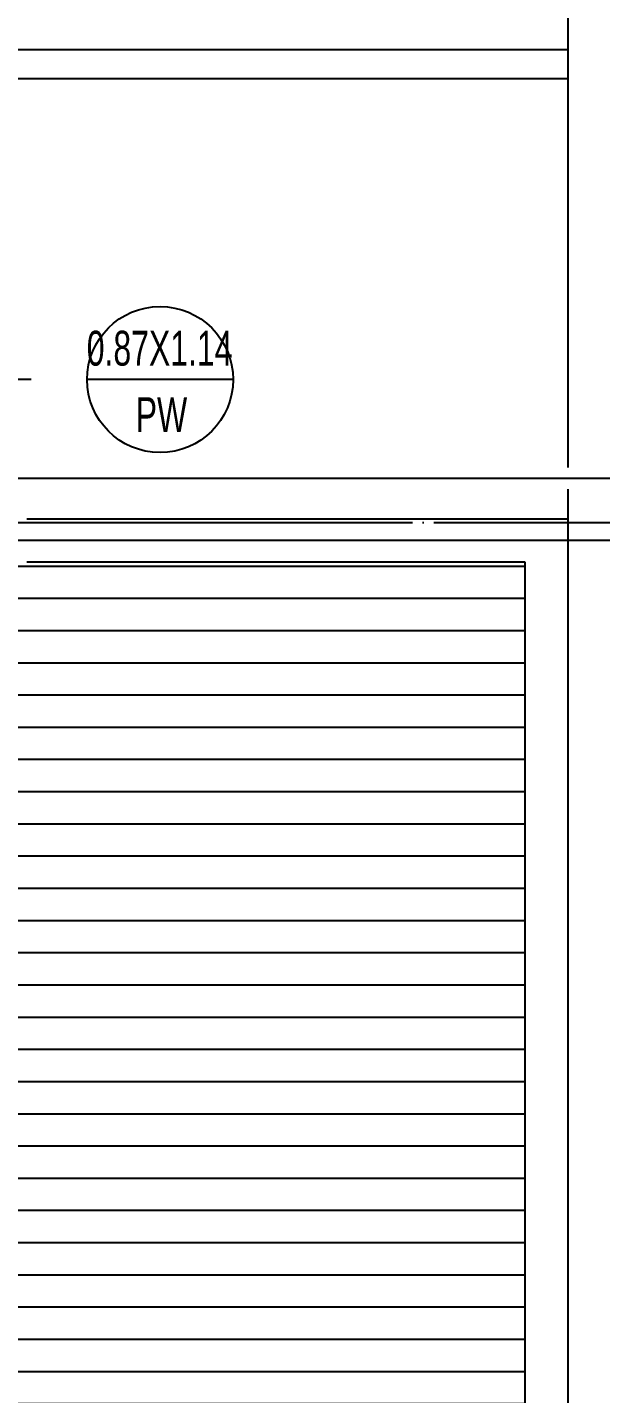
# Model space of a CAD drawing. Header units: millimetres. Extents: x -24416 to 92204, y -190080 to 23760.
# Drawn here: x 81848 to 84517, y -176270 to -169908 of the extents above; entities that cross this region are included whole.
import ezdxf
from ezdxf.enums import TextEntityAlignment as Align

# ---------------------------------------------------------------- set-up
doc = ezdxf.new("R2010")
doc.units = ezdxf.units.MM
doc.header["$LTSCALE"] = 50
doc.linetypes.add('AUDIT_D_220706163347-0', pattern=[0])
doc.linetypes.add('CEN', pattern=[62, 60, -1, 0, -1])
for name, color, linetype in [('A-창호부호', 4, 'Continuous'), ('CEN_CON', 1, 'CEN'), ('ELE3_CON', 7, 'Continuous'), ('HAT', 5, 'Continuous'), ('WIN', 4, 'Continuous')]:
    doc.layers.add(name, color=color, linetype=linetype)
for name, color, linetype, plot in [('AA-XXXX-MC', 153, 'AUDIT_D_220706163347-0', False), ('Defpoint', 135, 'Continuous', False), ('MC', 135, 'Continuous', False)]:
    doc.layers.add(name, color=color, linetype=linetype, plot=plot)
doc.styles.add('HAUD01', font='Dotum.ttf')

# ---------------------------------------------------------------- blocks, each defined once
blk = doc.blocks.new('A$Cf0aabbe5')
at = {"layer": 'Defpoint'}
for p, q in [((220, 900), (100, 900)), ((220, 0), (100, 0))]:
    blk.add_line(p, q, dxfattribs=at)
at = {"layer": 'WIN', "color": 8}
for p, q in [((100, 43), (100, 857)), ((182, 55), (182, 845)), ((220, 55), (220, 845)), ((144, 470), (144, 812)), ((179, 470), (179, 812)), ((103, 88), (103, 430)), ((138, 88), (138, 430))]:
    blk.add_line(p, q, dxfattribs=at)
at = {"layer": 'WIN'}
blk.add_line((320, 450), (0, 450), dxfattribs=at)
for points in [[(182, 845), (182, 857), (100, 857), (100, 885), (220, 885), (220, 845), (182, 845)], [(164.5, 812), (179, 812), (179, 852), (144, 852), (144, 812), (158.5, 812)], [(158.5, 463), (164.5, 463), (164.5, 819), (158.5, 819), (158.5, 463)], [(123.5, 430), (138, 430), (138, 470), (103, 470), (103, 430), (117.5, 430)], [(164.5, 470), (179, 470), (179, 430), (144, 430), (144, 470), (158.5, 470)], [(117.5, 81), (123.5, 81), (123.5, 437), (117.5, 437), (117.5, 81)], [(123.5, 88), (138, 88), (138, 48), (103, 48), (103, 88), (117.5, 88)], [(182, 55), (182, 43), (100, 43), (100, 15), (220, 15), (220, 55), (182, 55)]]:
    blk.add_lwpolyline(points, dxfattribs=at)
blk = doc.blocks.new('U-131B(확장)', base_point=(284085.3, -109269.8))
at = {"layer": 'HAT', "ltscale": 100}
h = blk.add_hatch(dxfattribs=at)
h.set_pattern_fill('_USER', color=8, scale=150, pattern_type=0)
h.set_pattern_definition([(2e-15, (407994.67, -118716.49), (0, 150), [])])
h.paths.add_polyline_path([(313720.3, -100709.8), (310450.3, -100709.8), (310450.3, -102234.8), (310305.3, -102234.8), (309905.3, -102234.8), (309905.3, -103779.8), (309905.3, -109069.8), (313720.3, -109069.8)])
at = {"layer": 'CEN_CON'}
for p, q in [((313920.3, -109569.8), (313920.3, -97239.8)), ((313920.3, -98324.8), (305345.3, -98324.8)), ((314220.3, -100609.8), (309805.3, -100609.8))]:
    blk.add_line(p, q, dxfattribs=at)
at = {"layer": 'ELE3_CON'}
for p, q in [((313920.3, -100509.8), (311400.3, -100509.8)), ((313920.3, -109269.8), (313920.3, -100509.8)), ((313720.3, -100709.8), (311400.3, -100709.8)), ((313720.3, -109069.8), (313720.3, -100709.8))]:
    blk.add_line(p, q, dxfattribs=at)
at = {"layer": 'MC'}
blk.add_line((313920.3, -98459.8), (305345.3, -98459.8), dxfattribs=at)
at = {"layer": 'WIN'}
blk.add_blockref('A$Cf0aabbe5', (311100.3, -100309.8), dxfattribs=at)
blk = doc.blocks.new('A$C4D377245')
at = {"layer": 'A-창호부호'}
blk.add_line((675.4, 345), (14.6, 345), dxfattribs=at)
blk.add_circle((345, 345), 330.4, dxfattribs=at)

msp = doc.modelspace()

# ---------------------------------------------------------------- linework, layer by layer
at = {"layer": 'AA-XXXX-MC'}
msp.add_line((79045.8, -172008), (84965.8, -172008), dxfattribs=at)
at = {"layer": 'CEN_CON'}
msp.add_line((80640.8, -172213), (84965.8, -172213), dxfattribs=at)

# ---------------------------------------------------------------- block references
msp.add_blockref('U-131B(확장)', (54530.8, -180958))
at = {"layer": 'A-창호부호', "xscale": 1.028985507291509, "yscale": 1.028985507291509, "zscale": 1.028985507291509}
msp.add_blockref('A$C4D377245', (82110.8, -171903), dxfattribs=at)

# ---------------------------------------------------------------- texts
at = {"layer": 'A-창호부호', "color": 6, "style": 'HAUD01', "width": 0.7}
for s, p in [('0.87X1.14', (82463.8, -171402)), ('PW', (82472.4, -171711.6))]:
    msp.add_text(s, height=162.5, dxfattribs=at).set_placement(p, align=Align.MIDDLE)

doc.saveas('drawing.dxf')
